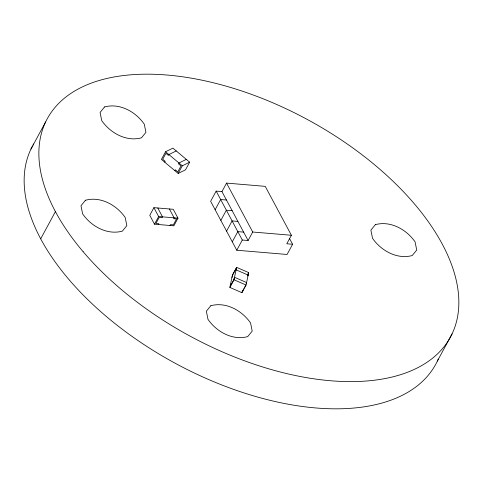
<?xml version="1.0" encoding="UTF-8"?>
<svg xmlns="http://www.w3.org/2000/svg" width="483" height="483" viewBox="0 0 483 483"><rect width="100%" height="100%" fill="white"/><g stroke="black" fill="none" stroke-linecap="round" stroke-linejoin="round"><path stroke-width="0.72" d="M229.86 287.427L232.456 275.008L236.592 267.353L248.679 272.605L246.082 285.024L241.947 292.68L229.86 287.427L233.995 279.778L236.592 267.353M241.947 292.68L242.333 290.814M248.093 274.072L247.701 275.938L248.159 275.087L236.072 269.84L235.613 270.685L236.006 268.826L232.788 274.779L231.937 277.49M30.924 149.138L45.637 121.921M40.699 238.825L55.412 211.608M165.554 151.747L161.413 159.396L178.161 173.451L185.508 169.835L189.65 162.179L172.896 148.13L165.554 151.747L182.302 165.796L189.65 162.179M164.763 162.21L165.222 161.358L162.711 159.251L165.929 153.298L168.44 155.405L168.899 154.554L176.247 150.944M153.902 207.666L149.766 215.321L154.506 224.184L173.85 225.815L177.986 218.159L173.246 209.296L153.902 207.666L158.641 216.529L154.506 224.184M174.816 170.638L175.275 169.793L177.786 171.9L181.004 165.947L178.493 163.84L178.951 162.988L186.299 159.372M178.161 173.451L182.302 165.796M158.37 224.51L158.835 223.659L155.931 223.418L159.149 217.465L162.053 217.706L162.511 216.855L157.772 207.992M169.98 225.489L170.439 224.637L173.343 224.879L176.561 218.926L173.657 218.684L174.115 217.833L169.376 208.97M216.155 191.117L242.303 240.027L248.105 240.516L221.957 191.606L216.155 191.117L210.636 201.32L236.785 250.236L287.077 254.469L292.595 244.265L289.486 238.445M221.957 191.606L226.551 183.099L265.245 186.36L291.394 235.269L286.793 243.776L292.595 244.265M215.128 209.725L220.646 199.521L226.449 200.01M220.84 220.411L226.358 210.208L232.16 210.691M226.569 231.128L232.088 220.924L237.89 221.413M232.287 241.826L237.805 231.623L243.613 232.112M236.785 250.236L242.303 240.027M248.105 240.516L252.706 232.015L226.551 183.099M230.379 284.946L230.838 284.095L230.451 285.96L233.669 280.007L234.515 277.29L246.602 282.543L246.143 283.394M247.99 273.879L248.679 272.605M242.538 291.207L243.969 288.562M244.682 287.24L245.4 285.918M437.363 361.079L452.076 333.862M158.641 216.529L177.986 218.159M252.706 232.015L291.394 235.269M233.995 279.778L246.082 285.024M438.274 359.074A229.25 123.177 28.4 0 1 180.606 366.144A229.25 123.177 28.4 0 1 32.24 146.518M32.941 145.232A229.25 123.177 28.4 0 1 33.671 143.958M104.582 106.93L100.084 112.43L101.726 120.599C110.287 132.994 126.238 141.966 141.434 137.842L145.932 132.348L144.284 124.179C135.729 111.784 119.778 102.807 104.582 106.93M85.485 200.234L80.987 205.734L82.629 213.903C91.184 226.298 107.135 235.269 122.332 231.152L126.83 225.652L125.188 217.483C116.626 205.088 100.675 196.116 85.485 200.234M210.848 305.703L206.35 311.203L207.992 319.366C216.553 331.761 232.504 340.738 247.694 336.615L252.198 331.115L250.55 322.952C241.995 310.551 226.044 301.579 210.848 305.703M375.382 224.637L370.884 230.137L372.526 238.306C381.087 250.701 397.038 259.673 412.228 255.549L416.726 250.055L415.084 241.886C406.529 229.491 390.578 220.514 375.382 224.637M83.154 251.728A229.25 123.177 28.4 0 0 443.424 347.494A229.25 123.177 28.4 0 0 219.994 84.465A229.25 123.177 28.4 0 0 83.154 251.728"/></g></svg>
